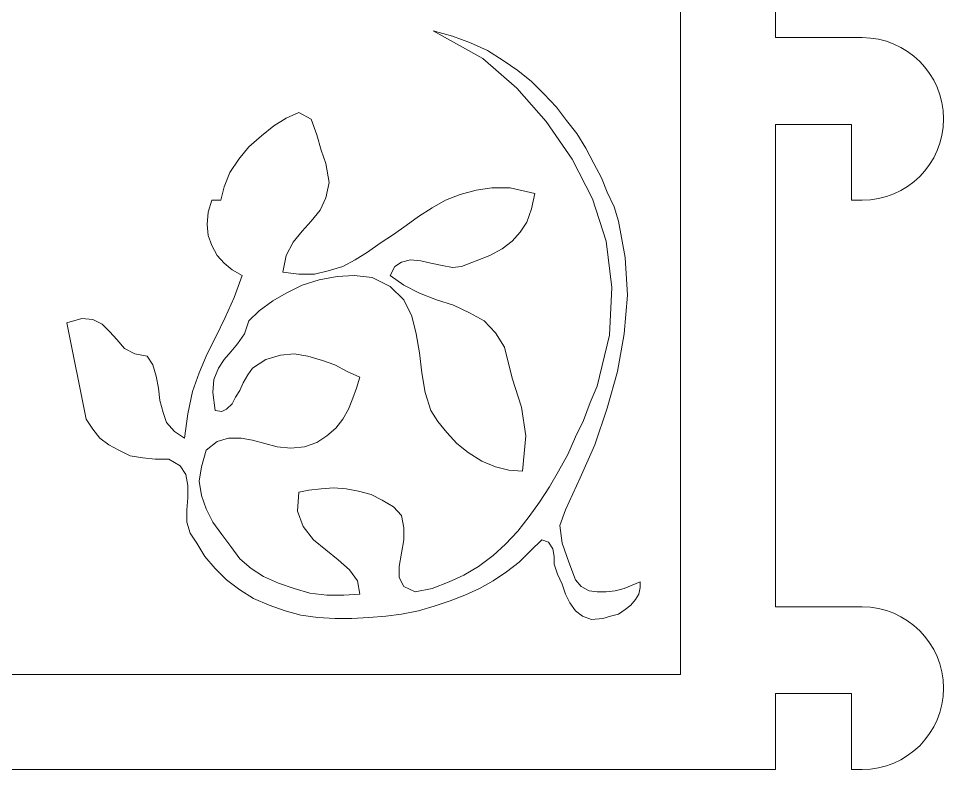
# Model space of a CAD drawing. Header units: millimetres. Extents: x -150 to 150, y -189 to 189.
# Drawn here: x 115.79 to 149.93, y -89.75 to -62.04 of the extents above; entities that cross this region are included whole.
import ezdxf

# ---------------------------------------------------------------- set-up
doc = ezdxf.new("R2010")
doc.units = ezdxf.units.MM
doc.header["$MEASUREMENT"] = 0
doc.layers.add('Camada 1', color=7, linetype='Continuous')

msp = doc.modelspace()

# ---------------------------------------------------------------- linework, layer by layer
at = {"layer": 'Camada 1', "color": 250, "lineweight": 9}
msp.add_lwpolyline([(57.2334, -86.2401), (140.2188, -86.2401), (140.2188, -3.2547), (57.2334, -3.2547), (57.2334, -86.2401)], close=True, dxfattribs=at)
for points, knots in [([(53.7261, 0.2526), (53.7261, 0.2526), (56.5261, 0.2526), (56.5261, 0.2526), (56.5261, 0.2526), (56.5261, 0.2526), (140.9261, 0.2526), (140.9261, 0.2526), (140.9261, 0.2526), (140.9261, 0.2526), (143.7261, 0.2526), (143.7261, 0.2526), (143.7261, 0.2526), (143.7261, 0.2526), (146.9261, 0.2526), (146.9261, 0.2526), (146.9261, 0.2526), (148.5829, 0.2526), (149.9261, -1.0906), (149.9261, -2.7474), (149.9261, -2.7474), (149.9261, -4.4042), (148.5829, -5.7474), (146.9261, -5.7474), (146.9261, -5.7474), (146.9261, -5.7474), (146.5261, -5.7474), (146.5261, -5.7474), (146.5261, -5.7474), (146.5261, -5.7474), (146.5261, -2.9474), (146.5261, -2.9474), (146.5261, -2.9474), (146.5261, -2.9474), (143.7261, -2.9474), (143.7261, -2.9474), (143.7261, -2.9474), (143.7261, -2.9474), (143.7261, -5.7474), (143.7261, -5.7474), (143.7261, -5.7474), (143.7261, -5.7474), (143.7261, -20.7474), (143.7261, -20.7474), (143.7261, -20.7474), (143.7261, -20.7474), (146.9261, -20.7474), (146.9261, -20.7474), (146.9261, -20.7474), (148.5829, -20.7474), (149.9261, -22.0906), (149.9261, -23.7474), (149.9261, -23.7474), (149.9261, -25.4042), (148.5829, -26.7474), (146.9261, -26.7474), (146.9261, -26.7474), (146.9261, -26.7474), (146.5261, -26.7474), (146.5261, -26.7474), (146.5261, -26.7474), (146.5261, -26.7474), (146.5261, -23.9474), (146.5261, -23.9474), (146.5261, -23.9474), (146.5261, -23.9474), (143.7261, -23.9474), (143.7261, -23.9474), (143.7261, -23.9474), (143.7261, -23.9474), (143.7261, -26.7474), (143.7261, -26.7474), (143.7261, -26.7474), (143.7261, -26.7474), (143.7261, -41.7474), (143.7261, -41.7474), (143.7261, -41.7474), (143.7261, -41.7474), (146.9261, -41.7474), (146.9261, -41.7474), (146.9261, -41.7474), (148.5829, -41.7474), (149.9261, -43.0906), (149.9261, -44.7474), (149.9261, -44.7474), (149.9261, -46.4042), (148.5829, -47.7474), (146.9261, -47.7474), (146.9261, -47.7474), (146.9261, -47.7474), (146.5261, -47.7474), (146.5261, -47.7474), (146.5261, -47.7474), (146.5261, -47.7474), (146.5261, -44.9474), (146.5261, -44.9474), (146.5261, -44.9474), (146.5261, -44.9474), (143.7261, -44.9474), (143.7261, -44.9474), (143.7261, -44.9474), (143.7261, -44.9474), (143.7261, -47.7474), (143.7261, -47.7474), (143.7261, -47.7474), (143.7261, -47.7474), (143.7261, -62.7474), (143.7261, -62.7474), (143.7261, -62.7474), (143.7261, -62.7474), (146.9261, -62.7474), (146.9261, -62.7474), (146.9261, -62.7474), (148.5829, -62.7474), (149.9261, -64.0906), (149.9261, -65.7474), (149.9261, -65.7474), (149.9261, -67.4042), (148.5829, -68.7474), (146.9261, -68.7474), (146.9261, -68.7474), (146.9261, -68.7474), (146.5261, -68.7474), (146.5261, -68.7474), (146.5261, -68.7474), (146.5261, -68.7474), (146.5261, -65.9474), (146.5261, -65.9474), (146.5261, -65.9474), (146.5261, -65.9474), (143.7261, -65.9474), (143.7261, -65.9474), (143.7261, -65.9474), (143.7261, -65.9474), (143.7261, -68.7474), (143.7261, -68.7474), (143.7261, -68.7474), (143.7261, -68.7474), (143.7261, -83.7474), (143.7261, -83.7474), (143.7261, -83.7474), (143.7261, -83.7474), (146.9261, -83.7474), (146.9261, -83.7474), (146.9261, -83.7474), (148.5829, -83.7474), (149.9261, -85.0906), (149.9261, -86.7474), (149.9261, -86.7474), (149.9261, -88.4042), (148.5829, -89.7474), (146.9261, -89.7474), (146.9261, -89.7474), (146.9261, -89.7474), (146.5261, -89.7474), (146.5261, -89.7474), (146.5261, -89.7474), (146.5261, -89.7474), (146.5261, -86.9474), (146.5261, -86.9474), (146.5261, -86.9474), (146.5261, -86.9474), (143.7261, -86.9474), (143.7261, -86.9474), (143.7261, -86.9474), (143.7261, -86.9474), (143.7261, -89.7474), (143.7261, -89.7474), (143.7261, -89.7474), (143.7261, -89.7474), (140.9261, -89.7474), (140.9261, -89.7474), (140.9261, -89.7474), (140.9261, -89.7474), (56.5261, -89.7474), (56.5261, -89.7474), (56.5261, -89.7474), (56.5261, -89.7474), (53.7261, -89.7474), (53.7261, -89.7474), (53.7261, -89.7474), (53.7261, -89.7474), (53.7261, -86.9474), (53.7261, -86.9474), (53.7261, -86.9474), (53.7261, -86.9474), (50.9261, -86.9474), (50.9261, -86.9474), (50.9261, -86.9474), (50.9261, -86.9474), (50.9261, -89.7474), (50.9261, -89.7474), (50.9261, -89.7474), (50.9261, -89.7474), (50.5261, -89.7474), (50.5261, -89.7474), (50.5261, -89.7474), (48.8693, -89.7474), (47.5261, -88.4042), (47.5261, -86.7474), (47.5261, -86.7474), (47.5261, -85.0906), (48.8693, -83.7474), (50.5261, -83.7474), (50.5261, -83.7474), (50.5261, -83.7474), (53.7261, -83.7474), (53.7261, -83.7474), (53.7261, -83.7474), (53.7261, -83.7474), (53.7261, -68.7474), (53.7261, -68.7474), (53.7261, -68.7474), (53.7261, -68.7474), (53.7261, -65.9474), (53.7261, -65.9474), (53.7261, -65.9474), (53.7261, -65.9474), (50.9261, -65.9474), (50.9261, -65.9474), (50.9261, -65.9474), (50.9261, -65.9474), (50.9261, -68.7474), (50.9261, -68.7474), (50.9261, -68.7474), (50.9261, -68.7474), (50.5261, -68.7474), (50.5261, -68.7474), (50.5261, -68.7474), (48.8693, -68.7474), (47.5261, -67.4042), (47.5261, -65.7474), (47.5261, -65.7474), (47.5261, -64.0906), (48.8693, -62.7474), (50.5261, -62.7474), (50.5261, -62.7474), (50.5261, -62.7474), (53.7261, -62.7474), (53.7261, -62.7474), (53.7261, -62.7474), (53.7261, -62.7474), (53.7261, -47.7474), (53.7261, -47.7474), (53.7261, -47.7474), (53.7261, -47.7474), (53.7261, -44.9474), (53.7261, -44.9474), (53.7261, -44.9474), (53.7261, -44.9474), (50.9261, -44.9474), (50.9261, -44.9474), (50.9261, -44.9474), (50.9261, -44.9474), (50.9261, -47.7474), (50.9261, -47.7474), (50.9261, -47.7474), (50.9261, -47.7474), (50.5261, -47.7474), (50.5261, -47.7474), (50.5261, -47.7474), (48.8693, -47.7474), (47.5261, -46.4042), (47.5261, -44.7474), (47.5261, -44.7474), (47.5261, -43.0906), (48.8693, -41.7474), (50.5261, -41.7474), (50.5261, -41.7474), (50.5261, -41.7474), (53.7261, -41.7474), (53.7261, -41.7474), (53.7261, -41.7474), (53.7261, -41.7474), (53.7261, -26.7474), (53.7261, -26.7474), (53.7261, -26.7474), (53.7261, -26.7474), (53.7261, -23.9474), (53.7261, -23.9474), (53.7261, -23.9474), (53.7261, -23.9474), (50.9261, -23.9474), (50.9261, -23.9474), (50.9261, -23.9474), (50.9261, -23.9474), (50.9261, -26.7474), (50.9261, -26.7474), (50.9261, -26.7474), (50.9261, -26.7474), (50.5261, -26.7474), (50.5261, -26.7474), (50.5261, -26.7474), (48.8693, -26.7474), (47.5261, -25.4042), (47.5261, -23.7474), (47.5261, -23.7474), (47.5261, -22.0906), (48.8693, -20.7474), (50.5261, -20.7474), (50.5261, -20.7474), (50.5261, -20.7474), (53.7261, -20.7474), (53.7261, -20.7474), (53.7261, -20.7474), (53.7261, -20.7474), (53.7261, -5.7474), (53.7261, -5.7474), (53.7261, -5.7474), (53.7261, -5.7474), (53.7261, -2.9474), (53.7261, -2.9474), (53.7261, -2.9474), (53.7261, -2.9474), (50.9261, -2.9474), (50.9261, -2.9474), (50.9261, -2.9474), (50.9261, -2.9474), (50.9261, -5.7474), (50.9261, -5.7474), (50.9261, -5.7474), (50.9261, -5.7474), (50.5261, -5.7474), (50.5261, -5.7474), (50.5261, -5.7474), (48.8693, -5.7474), (47.5261, -4.4042), (47.5261, -2.7474), (47.5261, -2.7474), (47.5261, -1.0906), (48.8693, 0.2526), (50.5261, 0.2526), (50.5261, 0.2526), (50.5261, 0.2526), (53.7261, 0.2526), (53.7261, 0.2526)], [0, 0, 0, 0, 0.0117647, 0.0117647, 0.0117647, 0.0117647, 0.0235294, 0.0235294, 0.0235294, 0.0235294, 0.0352941, 0.0352941, 0.0352941, 0.0352941, 0.0470588, 0.0470588, 0.0470588, 0.0470588, 0.0588235, 0.0588235, 0.0588235, 0.0588235, 0.0705882, 0.0705882, 0.0705882, 0.0705882, 0.0823529, 0.0823529, 0.0823529, 0.0823529, 0.0941176, 0.0941176, 0.0941176, 0.0941176, 0.1058824, 0.1058824, 0.1058824, 0.1058824, 0.1176471, 0.1176471, 0.1176471, 0.1176471, 0.1294118, 0.1294118, 0.1294118, 0.1294118, 0.1411765, 0.1411765, 0.1411765, 0.1411765, 0.1529412, 0.1529412, 0.1529412, 0.1529412, 0.1647059, 0.1647059, 0.1647059, 0.1647059, 0.1764706, 0.1764706, 0.1764706, 0.1764706, 0.1882353, 0.1882353, 0.1882353, 0.1882353, 0.2, 0.2, 0.2, 0.2, 0.2117647, 0.2117647, 0.2117647, 0.2117647, 0.2235294, 0.2235294, 0.2235294, 0.2235294, 0.2352941, 0.2352941, 0.2352941, 0.2352941, 0.2470588, 0.2470588, 0.2470588, 0.2470588, 0.2588235, 0.2588235, 0.2588235, 0.2588235, 0.2705882, 0.2705882, 0.2705882, 0.2705882, 0.2823529, 0.2823529, 0.2823529, 0.2823529, 0.2941176, 0.2941176, 0.2941176, 0.2941176, 0.3058824, 0.3058824, 0.3058824, 0.3058824, 0.3176471, 0.3176471, 0.3176471, 0.3176471, 0.3294118, 0.3294118, 0.3294118, 0.3294118, 0.3411765, 0.3411765, 0.3411765, 0.3411765, 0.3529412, 0.3529412, 0.3529412, 0.3529412, 0.3647059, 0.3647059, 0.3647059, 0.3647059, 0.3764706, 0.3764706, 0.3764706, 0.3764706, 0.3882353, 0.3882353, 0.3882353, 0.3882353, 0.4, 0.4, 0.4, 0.4, 0.4117647, 0.4117647, 0.4117647, 0.4117647, 0.4235294, 0.4235294, 0.4235294, 0.4235294, 0.4352941, 0.4352941, 0.4352941, 0.4352941, 0.4470588, 0.4470588, 0.4470588, 0.4470588, 0.4588235, 0.4588235, 0.4588235, 0.4588235, 0.4705882, 0.4705882, 0.4705882, 0.4705882, 0.4823529, 0.4823529, 0.4823529, 0.4823529, 0.4941176, 0.4941176, 0.4941176, 0.4941176, 0.5058824, 0.5058824, 0.5058824, 0.5058824, 0.5176471, 0.5176471, 0.5176471, 0.5176471, 0.5294118, 0.5294118, 0.5294118, 0.5294118, 0.5411765, 0.5411765, 0.5411765, 0.5411765, 0.5529412, 0.5529412, 0.5529412, 0.5529412, 0.5647059, 0.5647059, 0.5647059, 0.5647059, 0.5764706, 0.5764706, 0.5764706, 0.5764706, 0.5882353, 0.5882353, 0.5882353, 0.5882353, 0.6, 0.6, 0.6, 0.6, 0.6117647, 0.6117647, 0.6117647, 0.6117647, 0.6235294, 0.6235294, 0.6235294, 0.6235294, 0.6352941, 0.6352941, 0.6352941, 0.6352941, 0.6470588, 0.6470588, 0.6470588, 0.6470588, 0.6588235, 0.6588235, 0.6588235, 0.6588235, 0.6705882, 0.6705882, 0.6705882, 0.6705882, 0.6823529, 0.6823529, 0.6823529, 0.6823529, 0.6941176, 0.6941176, 0.6941176, 0.6941176, 0.7058824, 0.7058824, 0.7058824, 0.7058824, 0.7176471, 0.7176471, 0.7176471, 0.7176471, 0.7294118, 0.7294118, 0.7294118, 0.7294118, 0.7411765, 0.7411765, 0.7411765, 0.7411765, 0.7529412, 0.7529412, 0.7529412, 0.7529412, 0.7647059, 0.7647059, 0.7647059, 0.7647059, 0.7764706, 0.7764706, 0.7764706, 0.7764706, 0.7882353, 0.7882353, 0.7882353, 0.7882353, 0.8, 0.8, 0.8, 0.8, 0.8117647, 0.8117647, 0.8117647, 0.8117647, 0.8235294, 0.8235294, 0.8235294, 0.8235294, 0.8352941, 0.8352941, 0.8352941, 0.8352941, 0.8470588, 0.8470588, 0.8470588, 0.8470588, 0.8588235, 0.8588235, 0.8588235, 0.8588235, 0.8705882, 0.8705882, 0.8705882, 0.8705882, 0.8823529, 0.8823529, 0.8823529, 0.8823529, 0.8941176, 0.8941176, 0.8941176, 0.8941176, 0.9058824, 0.9058824, 0.9058824, 0.9058824, 0.9176471, 0.9176471, 0.9176471, 0.9176471, 0.9294118, 0.9294118, 0.9294118, 0.9294118, 0.9411765, 0.9411765, 0.9411765, 0.9411765, 0.9529412, 0.9529412, 0.9529412, 0.9529412, 0.9647059, 0.9647059, 0.9647059, 0.9647059, 0.9764706, 0.9764706, 0.9764706, 0.9764706, 1, 1, 1, 1]), ([(137.9337, -69.5152), (137.9337, -69.5152), (138.1839, -70.8628), (138.1839, -70.8628), (138.1839, -70.8628), (138.1839, -70.8628), (138.2673, -72.2511), (138.2673, -72.2511), (138.2673, -72.2511), (138.2673, -72.2511), (138.1422, -73.6805), (138.1422, -73.6805), (138.1422, -73.6805), (138.1422, -73.6805), (137.8919, -75.069), (137.8919, -75.069), (137.8919, -75.069), (137.8919, -75.069), (137.5165, -76.4167), (137.5165, -76.4167), (137.5165, -76.4167), (137.5165, -76.4167), (137.0576, -77.7641), (137.0576, -77.7641), (137.0576, -77.7641), (137.0576, -77.7641), (136.5155, -78.9893), (136.5155, -78.9893), (136.5155, -78.9893), (136.5155, -78.9893), (135.9733, -80.1736), (135.9733, -80.1736), (135.9733, -80.1736), (135.9733, -80.1736), (135.7647, -80.7452), (135.7647, -80.7452), (135.7647, -80.7452), (135.7647, -80.7452), (135.8481, -81.3986), (135.8481, -81.3986), (135.8481, -81.3986), (135.8481, -81.3986), (136.0984, -82.093), (136.0984, -82.093), (136.0984, -82.093), (136.0984, -82.093), (136.3485, -82.7463), (136.3485, -82.7463), (136.3485, -82.7463), (136.3485, -82.7463), (136.5572, -82.9913), (136.5572, -82.9913), (136.5572, -82.9913), (136.5572, -82.9913), (136.8492, -83.1547), (136.8492, -83.1547), (136.8492, -83.1547), (136.8492, -83.1547), (137.1411, -83.1956), (137.1411, -83.1956), (137.1411, -83.1956), (137.1411, -83.1956), (137.4748, -83.1956), (137.4748, -83.1956), (137.4748, -83.1956), (137.4748, -83.1956), (137.8085, -83.1547), (137.8085, -83.1547), (137.8085, -83.1547), (137.8085, -83.1547), (138.1422, -83.073), (138.1422, -83.073), (138.1422, -83.073), (138.1422, -83.073), (138.4341, -82.9506), (138.4341, -82.9506), (138.4341, -82.9506), (138.4341, -82.9506), (138.7261, -82.828), (138.7261, -82.828), (138.7261, -82.828), (138.7261, -82.828), (138.7261, -83.0323), (138.7261, -83.0323), (138.7261, -83.0323), (138.7261, -83.0323), (138.6843, -83.2773), (138.6843, -83.2773), (138.6843, -83.2773), (138.6843, -83.2773), (138.5592, -83.4815), (138.5592, -83.4815), (138.5592, -83.4815), (138.5592, -83.4815), (138.3924, -83.6856), (138.3924, -83.6856), (138.3924, -83.6856), (138.3924, -83.6856), (138.1839, -83.8491), (138.1839, -83.8491), (138.1839, -83.8491), (138.1839, -83.8491), (137.9337, -84.0122), (137.9337, -84.0122), (137.9337, -84.0122), (137.9337, -84.0122), (137.6417, -84.094), (137.6417, -84.094), (137.6417, -84.094), (137.6417, -84.094), (137.3496, -84.1757), (137.3496, -84.1757), (137.3496, -84.1757), (137.3496, -84.1757), (136.9326, -84.2165), (136.9326, -84.2165), (136.9326, -84.2165), (136.9326, -84.2165), (136.5989, -84.094), (136.5989, -84.094), (136.5989, -84.094), (136.5989, -84.094), (136.3485, -83.8899), (136.3485, -83.8899), (136.3485, -83.8899), (136.3485, -83.8899), (136.1401, -83.6039), (136.1401, -83.6039), (136.1401, -83.6039), (136.1401, -83.6039), (135.9733, -83.2773), (135.9733, -83.2773), (135.9733, -83.2773), (135.9733, -83.2773), (135.8481, -82.9098), (135.8481, -82.9098), (135.8481, -82.9098), (135.8481, -82.9098), (135.6812, -82.5422), (135.6812, -82.5422), (135.6812, -82.5422), (135.6812, -82.5422), (135.5562, -82.1746), (135.5562, -82.1746), (135.5562, -82.1746), (135.5562, -82.1746), (135.5562, -81.8888), (135.5562, -81.8888), (135.5562, -81.8888), (135.5562, -81.8888), (135.5144, -81.6031), (135.5144, -81.6031), (135.5144, -81.6031), (135.5144, -81.6031), (135.3476, -81.3578), (135.3476, -81.3578), (135.3476, -81.3578), (135.3476, -81.3578), (135.0972, -81.2764), (135.0972, -81.2764), (135.0972, -81.2764), (135.0972, -81.2764), (134.6803, -81.6845), (134.6803, -81.6845), (134.6803, -81.6845), (134.6803, -81.6845), (134.2632, -82.093), (134.2632, -82.093), (134.2632, -82.093), (134.2632, -82.093), (133.8044, -82.4606), (133.8044, -82.4606), (133.8044, -82.4606), (133.8044, -82.4606), (133.3038, -82.7872), (133.3038, -82.7872), (133.3038, -82.7872), (133.3038, -82.7872), (132.8032, -83.073), (132.8032, -83.073), (132.8032, -83.073), (132.8032, -83.073), (132.2611, -83.318), (132.2611, -83.318), (132.2611, -83.318), (132.2611, -83.318), (131.7187, -83.5224), (131.7187, -83.5224), (131.7187, -83.5224), (131.7187, -83.5224), (131.1349, -83.7264), (131.1349, -83.7264), (131.1349, -83.7264), (131.1349, -83.7264), (130.551, -83.8899), (130.551, -83.8899), (130.551, -83.8899), (130.551, -83.8899), (129.9253, -84.0122), (129.9253, -84.0122), (129.9253, -84.0122), (129.9253, -84.0122), (129.3414, -84.094), (129.3414, -84.094), (129.3414, -84.094), (129.3414, -84.094), (128.7157, -84.1348), (128.7157, -84.1348), (128.7157, -84.1348), (128.7157, -84.1348), (128.09, -84.1757), (128.09, -84.1757), (128.09, -84.1757), (128.09, -84.1757), (127.4643, -84.1757), (127.4643, -84.1757), (127.4643, -84.1757), (127.4643, -84.1757), (126.8386, -84.1348), (126.8386, -84.1348), (126.8386, -84.1348), (126.8386, -84.1348), (126.213, -84.053), (126.213, -84.053), (126.213, -84.053), (126.213, -84.053), (125.6291, -83.8899), (125.6291, -83.8899), (125.6291, -83.8899), (125.6291, -83.8899), (125.0451, -83.6856), (125.0451, -83.6856), (125.0451, -83.6856), (125.0451, -83.6856), (124.4613, -83.4407), (124.4613, -83.4407), (124.4613, -83.4407), (124.4613, -83.4407), (123.9607, -83.1139), (123.9607, -83.1139), (123.9607, -83.1139), (123.9607, -83.1139), (123.4601, -82.7463), (123.4601, -82.7463), (123.4601, -82.7463), (123.4601, -82.7463), (123.0429, -82.3379), (123.0429, -82.3379), (123.0429, -82.3379), (123.0429, -82.3379), (122.6677, -81.8888), (122.6677, -81.8888), (122.6677, -81.8888), (122.6677, -81.8888), (122.3758, -81.3986), (122.3758, -81.3986), (122.3758, -81.3986), (122.3758, -81.3986), (122.1254, -81.0312), (122.1254, -81.0312), (122.1254, -81.0312), (122.1254, -81.0312), (122.0004, -80.6229), (122.0004, -80.6229), (122.0004, -80.6229), (122.0004, -80.6229), (122.0004, -80.1736), (122.0004, -80.1736), (122.0004, -80.1736), (122.0004, -80.1736), (122.0421, -79.7244), (122.0421, -79.7244), (122.0421, -79.7244), (122.0421, -79.7244), (122.0421, -79.2753), (122.0421, -79.2753), (122.0421, -79.2753), (122.0421, -79.2753), (121.9587, -78.8669), (121.9587, -78.8669), (121.9587, -78.8669), (121.9587, -78.8669), (121.7501, -78.5401), (121.7501, -78.5401), (121.7501, -78.5401), (121.7501, -78.5401), (121.333, -78.2951), (121.333, -78.2951), (121.333, -78.2951), (121.333, -78.2951), (120.8324, -78.2951), (120.8324, -78.2951), (120.8324, -78.2951), (120.8324, -78.2951), (120.3737, -78.2543), (120.3737, -78.2543), (120.3737, -78.2543), (120.3737, -78.2543), (119.9149, -78.1725), (119.9149, -78.1725), (119.9149, -78.1725), (119.9149, -78.1725), (119.4977, -77.9684), (119.4977, -77.9684), (119.4977, -77.9684), (119.4977, -77.9684), (119.1222, -77.7641), (119.1222, -77.7641), (119.1222, -77.7641), (119.1222, -77.7641), (118.7885, -77.5191), (118.7885, -77.5191), (118.7885, -77.5191), (118.7885, -77.5191), (118.5384, -77.1925), (118.5384, -77.1925), (118.5384, -77.1925), (118.5384, -77.1925), (118.2881, -76.8249), (118.2881, -76.8249), (118.2881, -76.8249), (118.2881, -76.8249), (117.5789, -73.2721), (117.5789, -73.2721), (117.5789, -73.2721), (117.5789, -73.2721), (118.1212, -73.1088), (118.1212, -73.1088), (118.1212, -73.1088), (118.1212, -73.1088), (118.5384, -73.1497), (118.5384, -73.1497), (118.5384, -73.1497), (118.5384, -73.1497), (118.872, -73.3129), (118.872, -73.3129), (118.872, -73.3129), (118.872, -73.3129), (119.164, -73.5988), (119.164, -73.5988), (119.164, -73.5988), (119.164, -73.5988), (119.4141, -73.8846), (119.4141, -73.8846), (119.4141, -73.8846), (119.4141, -73.8846), (119.7063, -74.2114), (119.7063, -74.2114), (119.7063, -74.2114), (119.7063, -74.2114), (120.0815, -74.4156), (120.0815, -74.4156), (120.0815, -74.4156), (120.0815, -74.4156), (120.5405, -74.4973), (120.5405, -74.4973), (120.5405, -74.4973), (120.5405, -74.4973), (120.7489, -74.824), (120.7489, -74.824), (120.7489, -74.824), (120.7489, -74.824), (120.8742, -75.2322), (120.8742, -75.2322), (120.8742, -75.2322), (120.8742, -75.2322), (120.9575, -75.6816), (120.9575, -75.6816), (120.9575, -75.6816), (120.9575, -75.6816), (120.9994, -76.1306), (120.9994, -76.1306), (120.9994, -76.1306), (120.9994, -76.1306), (121.1244, -76.5798), (121.1244, -76.5798), (121.1244, -76.5798), (121.1244, -76.5798), (121.2495, -76.9475), (121.2495, -76.9475), (121.2495, -76.9475), (121.2495, -76.9475), (121.5415, -77.2742), (121.5415, -77.2742), (121.5415, -77.2742), (121.5415, -77.2742), (121.9168, -77.5191), (121.9168, -77.5191), (121.9168, -77.5191), (121.9168, -77.5191), (122.0421, -76.6208), (122.0421, -76.6208), (122.0421, -76.6208), (122.0421, -76.6208), (122.2089, -75.8041), (122.2089, -75.8041), (122.2089, -75.8041), (122.2089, -75.8041), (122.459, -75.1099), (122.459, -75.1099), (122.459, -75.1099), (122.459, -75.1099), (122.751, -74.4156), (122.751, -74.4156), (122.751, -74.4156), (122.751, -74.4156), (123.0847, -73.7623), (123.0847, -73.7623), (123.0847, -73.7623), (123.0847, -73.7623), (123.4184, -73.0679), (123.4184, -73.0679), (123.4184, -73.0679), (123.4184, -73.0679), (123.7521, -72.3328), (123.7521, -72.3328), (123.7521, -72.3328), (123.7521, -72.3328), (124.0441, -71.5163), (124.0441, -71.5163), (124.0441, -71.5163), (124.0441, -71.5163), (123.6687, -71.3119), (123.6687, -71.3119), (123.6687, -71.3119), (123.6687, -71.3119), (123.3766, -71.0668), (123.3766, -71.0668), (123.3766, -71.0668), (123.3766, -71.0668), (123.1264, -70.7811), (123.1264, -70.7811), (123.1264, -70.7811), (123.1264, -70.7811), (122.9179, -70.4135), (122.9179, -70.4135), (122.9179, -70.4135), (122.9179, -70.4135), (122.7927, -70.046), (122.7927, -70.046), (122.7927, -70.046), (122.7927, -70.046), (122.751, -69.6375), (122.751, -69.6375), (122.751, -69.6375), (122.751, -69.6375), (122.7927, -69.1885), (122.7927, -69.1885), (122.7927, -69.1885), (122.7927, -69.1885), (122.9179, -68.7391), (122.9179, -68.7391), (122.9179, -68.7391), (122.9179, -68.7391), (123.2517, -68.7391), (123.2517, -68.7391), (123.2517, -68.7391), (123.2517, -68.7391), (123.3766, -68.2492), (123.3766, -68.2492), (123.3766, -68.2492), (123.3766, -68.2492), (123.5854, -67.7183), (123.5854, -67.7183), (123.5854, -67.7183), (123.5854, -67.7183), (123.919, -67.2282), (123.919, -67.2282), (123.919, -67.2282), (123.919, -67.2282), (124.2944, -66.779), (124.2944, -66.779), (124.2944, -66.779), (124.2944, -66.779), (124.7531, -66.3707), (124.7531, -66.3707), (124.7531, -66.3707), (124.7531, -66.3707), (125.2121, -66.0031), (125.2121, -66.0031), (125.2121, -66.0031), (125.2121, -66.0031), (125.6709, -65.7173), (125.6709, -65.7173), (125.6709, -65.7173), (125.6709, -65.7173), (126.1296, -65.513), (126.1296, -65.513), (126.1296, -65.513), (126.1296, -65.513), (126.5884, -65.758), (126.5884, -65.758), (126.5884, -65.758), (126.5884, -65.758), (126.797, -66.3299), (126.797, -66.3299), (126.797, -66.3299), (126.797, -66.3299), (126.9639, -66.9015), (126.9639, -66.9015), (126.9639, -66.9015), (126.9639, -66.9015), (127.1306, -67.3915), (127.1306, -67.3915), (127.1306, -67.3915), (127.1306, -67.3915), (127.2557, -68.0857), (127.2557, -68.0857), (127.2557, -68.0857), (127.2557, -68.0857), (127.1306, -68.6575), (127.1306, -68.6575), (127.1306, -68.6575), (127.1306, -68.6575), (126.9221, -69.1068), (126.9221, -69.1068), (126.9221, -69.1068), (126.9221, -69.1068), (126.5884, -69.5152), (126.5884, -69.5152), (126.5884, -69.5152), (126.5884, -69.5152), (126.2548, -69.8826), (126.2548, -69.8826), (126.2548, -69.8826), (126.2548, -69.8826), (125.9211, -70.2909), (125.9211, -70.2909), (125.9211, -70.2909), (125.9211, -70.2909), (125.6709, -70.7811), (125.6709, -70.7811), (125.6709, -70.7811), (125.6709, -70.7811), (125.5457, -71.3936), (125.5457, -71.3936), (125.5457, -71.3936), (125.5457, -71.3936), (126.1296, -71.4753), (126.1296, -71.4753), (126.1296, -71.4753), (126.1296, -71.4753), (126.7134, -71.4753), (126.7134, -71.4753), (126.7134, -71.4753), (126.7134, -71.4753), (127.2141, -71.3528), (127.2141, -71.3528), (127.2141, -71.3528), (127.2141, -71.3528), (127.7563, -71.1895), (127.7563, -71.1895), (127.7563, -71.1895), (127.7563, -71.1895), (128.2151, -70.9444), (128.2151, -70.9444), (128.2151, -70.9444), (128.2151, -70.9444), (128.6741, -70.6584), (128.6741, -70.6584), (128.6741, -70.6584), (128.6741, -70.6584), (129.1328, -70.3318), (129.1328, -70.3318), (129.1328, -70.3318), (129.1328, -70.3318), (129.6333, -70.0051), (129.6333, -70.0051), (129.6333, -70.0051), (129.6333, -70.0051), (130.092, -69.6783), (130.092, -69.6783), (130.092, -69.6783), (130.092, -69.6783), (130.551, -69.3517), (130.551, -69.3517), (130.551, -69.3517), (130.551, -69.3517), (131.0514, -69.025), (131.0514, -69.025), (131.0514, -69.025), (131.0514, -69.025), (131.552, -68.7391), (131.552, -68.7391), (131.552, -68.7391), (131.552, -68.7391), (132.0942, -68.5351), (132.0942, -68.5351), (132.0942, -68.5351), (132.0942, -68.5351), (132.6781, -68.3716), (132.6781, -68.3716), (132.6781, -68.3716), (132.6781, -68.3716), (133.2621, -68.2899), (133.2621, -68.2899), (133.2621, -68.2899), (133.2621, -68.2899), (133.9295, -68.2899), (133.9295, -68.2899), (133.9295, -68.2899), (133.9295, -68.2899), (134.847, -68.4941), (134.847, -68.4941), (134.847, -68.4941), (134.847, -68.4941), (134.7219, -69.0659), (134.7219, -69.0659), (134.7219, -69.0659), (134.7219, -69.0659), (134.5552, -69.556), (134.5552, -69.556), (134.5552, -69.556), (134.5552, -69.556), (134.3049, -69.9236), (134.3049, -69.9236), (134.3049, -69.9236), (134.3049, -69.9236), (134.0128, -70.2502), (134.0128, -70.2502), (134.0128, -70.2502), (134.0128, -70.2502), (133.6375, -70.5362), (133.6375, -70.5362), (133.6375, -70.5362), (133.6375, -70.5362), (133.1787, -70.7811), (133.1787, -70.7811), (133.1787, -70.7811), (133.1787, -70.7811), (132.6781, -70.9853), (132.6781, -70.9853), (132.6781, -70.9853), (132.6781, -70.9853), (132.1358, -71.1895), (132.1358, -71.1895), (132.1358, -71.1895), (132.1358, -71.1895), (131.8022, -71.2303), (131.8022, -71.2303), (131.8022, -71.2303), (131.8022, -71.2303), (131.4268, -71.1486), (131.4268, -71.1486), (131.4268, -71.1486), (131.4268, -71.1486), (131.0098, -71.0668), (131.0098, -71.0668), (131.0098, -71.0668), (131.0098, -71.0668), (130.6345, -70.9853), (130.6345, -70.9853), (130.6345, -70.9853), (130.6345, -70.9853), (130.259, -70.9444), (130.259, -70.9444), (130.259, -70.9444), (130.259, -70.9444), (129.9253, -71.0261), (129.9253, -71.0261), (129.9253, -71.0261), (129.9253, -71.0261), (129.6751, -71.1895), (129.6751, -71.1895), (129.6751, -71.1895), (129.6751, -71.1895), (129.5082, -71.5163), (129.5082, -71.5163), (129.5082, -71.5163), (129.5082, -71.5163), (130.0088, -71.8837), (130.0088, -71.8837), (130.0088, -71.8837), (130.0088, -71.8837), (130.5927, -72.1696), (130.5927, -72.1696), (130.5927, -72.1696), (130.5927, -72.1696), (131.2183, -72.4146), (131.2183, -72.4146), (131.2183, -72.4146), (131.2183, -72.4146), (131.844, -72.6187), (131.844, -72.6187), (131.844, -72.6187), (131.844, -72.6187), (132.4278, -72.9045), (132.4278, -72.9045), (132.4278, -72.9045), (132.4278, -72.9045), (132.9702, -73.1906), (132.9702, -73.1906), (132.9702, -73.1906), (132.9702, -73.1906), (133.3872, -73.6397), (133.3872, -73.6397), (133.3872, -73.6397), (133.3872, -73.6397), (133.7208, -74.1707), (133.7208, -74.1707), (133.7208, -74.1707), (133.7208, -74.1707), (134.0128, -75.3139), (134.0128, -75.3139), (134.0128, -75.3139), (134.0128, -75.3139), (134.3464, -76.3758), (134.3464, -76.3758), (134.3464, -76.3758), (134.3464, -76.3758), (134.5133, -77.4375), (134.5133, -77.4375), (134.5133, -77.4375), (134.5133, -77.4375), (134.3882, -78.7442), (134.3882, -78.7442), (134.3882, -78.7442), (134.3882, -78.7442), (133.8877, -78.7035), (133.8877, -78.7035), (133.8877, -78.7035), (133.8877, -78.7035), (133.3872, -78.5809), (133.3872, -78.5809), (133.3872, -78.5809), (133.3872, -78.5809), (132.8867, -78.3768), (132.8867, -78.3768), (132.8867, -78.3768), (132.8867, -78.3768), (132.3861, -78.0501), (132.3861, -78.0501), (132.3861, -78.0501), (132.3861, -78.0501), (131.9692, -77.7234), (131.9692, -77.7234), (131.9692, -77.7234), (131.9692, -77.7234), (131.5936, -77.315), (131.5936, -77.315), (131.5936, -77.315), (131.5936, -77.315), (131.26, -76.9066), (131.26, -76.9066), (131.26, -76.9066), (131.26, -76.9066), (131.0098, -76.4982), (131.0098, -76.4982), (131.0098, -76.4982), (131.0098, -76.4982), (130.8012, -75.8448), (130.8012, -75.8448), (130.8012, -75.8448), (130.8012, -75.8448), (130.6761, -75.1099), (130.6761, -75.1099), (130.6761, -75.1099), (130.6761, -75.1099), (130.5927, -74.3748), (130.5927, -74.3748), (130.5927, -74.3748), (130.5927, -74.3748), (130.4675, -73.6805), (130.4675, -73.6805), (130.4675, -73.6805), (130.4675, -73.6805), (130.3006, -73.0271), (130.3006, -73.0271), (130.3006, -73.0271), (130.3006, -73.0271), (130.0088, -72.4146), (130.0088, -72.4146), (130.0088, -72.4146), (130.0088, -72.4146), (129.5082, -71.9243), (129.5082, -71.9243), (129.5082, -71.9243), (129.5082, -71.9243), (128.8408, -71.5977), (128.8408, -71.5977), (128.8408, -71.5977), (128.8408, -71.5977), (128.1735, -71.5163), (128.1735, -71.5163), (128.1735, -71.5163), (128.1735, -71.5163), (127.5478, -71.557), (127.5478, -71.557), (127.5478, -71.557), (127.5478, -71.557), (126.8805, -71.6794), (126.8805, -71.6794), (126.8805, -71.6794), (126.8805, -71.6794), (126.2548, -71.8837), (126.2548, -71.8837), (126.2548, -71.8837), (126.2548, -71.8837), (125.6709, -72.1696), (125.6709, -72.1696), (125.6709, -72.1696), (125.6709, -72.1696), (125.1703, -72.4555), (125.1703, -72.4555), (125.1703, -72.4555), (125.1703, -72.4555), (124.6699, -72.823), (124.6699, -72.823), (124.6699, -72.823), (124.6699, -72.823), (124.2944, -73.1906), (124.2944, -73.1906), (124.2944, -73.1906), (124.2944, -73.1906), (124.1274, -73.6805), (124.1274, -73.6805), (124.1274, -73.6805), (124.1274, -73.6805), (123.8773, -74.048), (123.8773, -74.048), (123.8773, -74.048), (123.8773, -74.048), (123.627, -74.3338), (123.627, -74.3338), (123.627, -74.3338), (123.627, -74.3338), (123.3766, -74.6198), (123.3766, -74.6198), (123.3766, -74.6198), (123.3766, -74.6198), (123.1682, -74.9464), (123.1682, -74.9464), (123.1682, -74.9464), (123.1682, -74.9464), (123.0014, -75.3548), (123.0014, -75.3548), (123.0014, -75.3548), (123.0014, -75.3548), (122.9597, -75.8448), (122.9597, -75.8448), (122.9597, -75.8448), (122.9597, -75.8448), (123.0429, -76.4982), (123.0429, -76.4982), (123.0429, -76.4982), (123.0429, -76.4982), (123.2934, -76.5391), (123.2934, -76.5391), (123.2934, -76.5391), (123.2934, -76.5391), (123.4601, -76.4574), (123.4601, -76.4574), (123.4601, -76.4574), (123.4601, -76.4574), (123.6687, -76.2532), (123.6687, -76.2532), (123.6687, -76.2532), (123.6687, -76.2532), (123.7938, -76.0083), (123.7938, -76.0083), (123.7938, -76.0083), (123.7938, -76.0083), (123.9607, -75.7633), (123.9607, -75.7633), (123.9607, -75.7633), (123.9607, -75.7633), (124.0858, -75.4774), (124.0858, -75.4774), (124.0858, -75.4774), (124.0858, -75.4774), (124.2527, -75.1914), (124.2527, -75.1914), (124.2527, -75.1914), (124.2527, -75.1914), (124.4195, -74.9464), (124.4195, -74.9464), (124.4195, -74.9464), (124.4195, -74.9464), (124.92, -74.6198), (124.92, -74.6198), (124.92, -74.6198), (124.92, -74.6198), (125.4622, -74.4564), (125.4622, -74.4564), (125.4622, -74.4564), (125.4622, -74.4564), (125.9629, -74.4156), (125.9629, -74.4156), (125.9629, -74.4156), (125.9629, -74.4156), (126.4633, -74.4973), (126.4633, -74.4973), (126.4633, -74.4973), (126.4633, -74.4973), (127.0056, -74.6606), (127.0056, -74.6606), (127.0056, -74.6606), (127.0056, -74.6606), (127.4643, -74.824), (127.4643, -74.824), (127.4643, -74.824), (127.4643, -74.824), (127.9233, -75.069), (127.9233, -75.069), (127.9233, -75.069), (127.9233, -75.069), (128.382, -75.2731), (128.382, -75.2731), (128.382, -75.2731), (128.382, -75.2731), (128.2569, -75.6816), (128.2569, -75.6816), (128.2569, -75.6816), (128.2569, -75.6816), (128.1317, -76.0491), (128.1317, -76.0491), (128.1317, -76.0491), (128.1317, -76.0491), (127.9649, -76.4574), (127.9649, -76.4574), (127.9649, -76.4574), (127.9649, -76.4574), (127.7563, -76.8249), (127.7563, -76.8249), (127.7563, -76.8249), (127.7563, -76.8249), (127.5061, -77.1516), (127.5061, -77.1516), (127.5061, -77.1516), (127.5061, -77.1516), (127.1725, -77.4375), (127.1725, -77.4375), (127.1725, -77.4375), (127.1725, -77.4375), (126.797, -77.6826), (126.797, -77.6826), (126.797, -77.6826), (126.797, -77.6826), (126.3383, -77.8459), (126.3383, -77.8459), (126.3383, -77.8459), (126.3383, -77.8459), (125.8376, -77.8867), (125.8376, -77.8867), (125.8376, -77.8867), (125.8376, -77.8867), (125.3373, -77.8459), (125.3373, -77.8459), (125.3373, -77.8459), (125.3373, -77.8459), (124.8782, -77.7234), (124.8782, -77.7234), (124.8782, -77.7234), (124.8782, -77.7234), (124.4195, -77.6009), (124.4195, -77.6009), (124.4195, -77.6009), (124.4195, -77.6009), (124.0026, -77.5191), (124.0026, -77.5191), (124.0026, -77.5191), (124.0026, -77.5191), (123.5436, -77.5191), (123.5436, -77.5191), (123.5436, -77.5191), (123.5436, -77.5191), (123.1264, -77.6417), (123.1264, -77.6417), (123.1264, -77.6417), (123.1264, -77.6417), (122.7095, -77.9684), (122.7095, -77.9684), (122.7095, -77.9684), (122.7095, -77.9684), (122.5425, -78.5809), (122.5425, -78.5809), (122.5425, -78.5809), (122.5425, -78.5809), (122.459, -79.1118), (122.459, -79.1118), (122.459, -79.1118), (122.459, -79.1118), (122.5425, -79.6428), (122.5425, -79.6428), (122.5425, -79.6428), (122.5425, -79.6428), (122.7095, -80.1328), (122.7095, -80.1328), (122.7095, -80.1328), (122.7095, -80.1328), (122.9597, -80.6229), (122.9597, -80.6229), (122.9597, -80.6229), (122.9597, -80.6229), (123.2934, -81.072), (123.2934, -81.072), (123.2934, -81.072), (123.2934, -81.072), (123.627, -81.5213), (123.627, -81.5213), (123.627, -81.5213), (123.627, -81.5213), (123.9607, -81.9705), (123.9607, -81.9705), (123.9607, -81.9705), (123.9607, -81.9705), (124.3778, -82.3379), (124.3778, -82.3379), (124.3778, -82.3379), (124.3778, -82.3379), (124.8366, -82.624), (124.8366, -82.624), (124.8366, -82.624), (124.8366, -82.624), (125.3788, -82.8689), (125.3788, -82.8689), (125.3788, -82.8689), (125.3788, -82.8689), (125.9629, -83.073), (125.9629, -83.073), (125.9629, -83.073), (125.9629, -83.073), (126.5468, -83.2365), (126.5468, -83.2365), (126.5468, -83.2365), (126.5468, -83.2365), (127.1725, -83.318), (127.1725, -83.318), (127.1725, -83.318), (127.1725, -83.318), (127.798, -83.318), (127.798, -83.318), (127.798, -83.318), (127.798, -83.318), (128.382, -83.2773), (128.382, -83.2773), (128.382, -83.2773), (128.382, -83.2773), (128.2986, -82.7872), (128.2986, -82.7872), (128.2986, -82.7872), (128.2986, -82.7872), (128.0066, -82.3788), (128.0066, -82.3788), (128.0066, -82.3788), (128.0066, -82.3788), (127.5894, -82.0112), (127.5894, -82.0112), (127.5894, -82.0112), (127.5894, -82.0112), (127.1306, -81.6439), (127.1306, -81.6439), (127.1306, -81.6439), (127.1306, -81.6439), (126.6719, -81.2764), (126.6719, -81.2764), (126.6719, -81.2764), (126.6719, -81.2764), (126.2966, -80.7861), (126.2966, -80.7861), (126.2966, -80.7861), (126.2966, -80.7861), (126.0877, -80.2145), (126.0877, -80.2145), (126.0877, -80.2145), (126.0877, -80.2145), (126.1296, -79.5202), (126.1296, -79.5202), (126.1296, -79.5202), (126.1296, -79.5202), (126.505, -79.4385), (126.505, -79.4385), (126.505, -79.4385), (126.505, -79.4385), (126.9639, -79.3976), (126.9639, -79.3976), (126.9639, -79.3976), (126.9639, -79.3976), (127.4227, -79.3569), (127.4227, -79.3569), (127.4227, -79.3569), (127.4227, -79.3569), (127.8814, -79.3976), (127.8814, -79.3976), (127.8814, -79.3976), (127.8814, -79.3976), (128.3403, -79.4793), (128.3403, -79.4793), (128.3403, -79.4793), (128.3403, -79.4793), (128.799, -79.602), (128.799, -79.602), (128.799, -79.602), (128.799, -79.602), (129.2162, -79.8062), (129.2162, -79.8062), (129.2162, -79.8062), (129.2162, -79.8062), (129.6333, -80.0511), (129.6333, -80.0511), (129.6333, -80.0511), (129.6333, -80.0511), (129.9253, -80.3777), (129.9253, -80.3777), (129.9253, -80.3777), (129.9253, -80.3777), (130.0088, -80.827), (130.0088, -80.827), (130.0088, -80.827), (130.0088, -80.827), (130.0088, -81.2764), (130.0088, -81.2764), (130.0088, -81.2764), (130.0088, -81.2764), (129.9253, -81.7662), (129.9253, -81.7662), (129.9253, -81.7662), (129.9253, -81.7662), (129.8419, -82.2564), (129.8419, -82.2564), (129.8419, -82.2564), (129.8419, -82.2564), (129.8419, -82.6646), (129.8419, -82.6646), (129.8419, -82.6646), (129.8419, -82.6646), (130.0088, -82.9913), (130.0088, -82.9913), (130.0088, -82.9913), (130.0088, -82.9913), (130.4257, -83.1956), (130.4257, -83.1956), (130.4257, -83.1956), (130.4257, -83.1956), (131.0514, -83.073), (131.0514, -83.073), (131.0514, -83.073), (131.0514, -83.073), (131.6771, -82.828), (131.6771, -82.828), (131.6771, -82.828), (131.6771, -82.828), (132.2193, -82.5831), (132.2193, -82.5831), (132.2193, -82.5831), (132.2193, -82.5831), (132.7615, -82.2564), (132.7615, -82.2564), (132.7615, -82.2564), (132.7615, -82.2564), (133.3038, -81.848), (133.3038, -81.848), (133.3038, -81.848), (133.3038, -81.848), (133.7625, -81.4396), (133.7625, -81.4396), (133.7625, -81.4396), (133.7625, -81.4396), (134.2215, -80.9495), (134.2215, -80.9495), (134.2215, -80.9495), (134.2215, -80.9495), (134.6385, -80.4185), (134.6385, -80.4185), (134.6385, -80.4185), (134.6385, -80.4185), (135.0139, -79.8877), (135.0139, -79.8877), (135.0139, -79.8877), (135.0139, -79.8877), (135.3893, -79.3161), (135.3893, -79.3161), (135.3893, -79.3161), (135.3893, -79.3161), (135.7229, -78.7442), (135.7229, -78.7442), (135.7229, -78.7442), (135.7229, -78.7442), (136.0565, -78.1317), (136.0565, -78.1317), (136.0565, -78.1317), (136.0565, -78.1317), (136.3485, -77.4784), (136.3485, -77.4784), (136.3485, -77.4784), (136.3485, -77.4784), (136.6407, -76.8658), (136.6407, -76.8658), (136.6407, -76.8658), (136.6407, -76.8658), (136.8909, -76.2124), (136.8909, -76.2124), (136.8909, -76.2124), (136.8909, -76.2124), (137.1411, -75.5999), (137.1411, -75.5999), (137.1411, -75.5999), (137.1411, -75.5999), (137.6, -73.7213), (137.6, -73.7213), (137.6, -73.7213), (137.6, -73.7213), (137.6833, -71.9653), (137.6833, -71.9653), (137.6833, -71.9653), (137.6833, -71.9653), (137.4748, -70.2502), (137.4748, -70.2502), (137.4748, -70.2502), (137.4748, -70.2502), (136.9743, -68.6982), (136.9743, -68.6982), (136.9743, -68.6982), (136.9743, -68.6982), (136.2235, -67.2282), (136.2235, -67.2282), (136.2235, -67.2282), (136.2235, -67.2282), (135.2642, -65.8397), (135.2642, -65.8397), (135.2642, -65.8397), (135.2642, -65.8397), (134.1797, -64.6146), (134.1797, -64.6146), (134.1797, -64.6146), (134.1797, -64.6146), (132.9285, -63.512), (132.9285, -63.512), (132.9285, -63.512), (132.9285, -63.512), (131.0932, -62.4911), (131.0932, -62.4911), (131.0932, -62.4911), (131.0932, -62.4911), (131.8022, -62.6954), (131.8022, -62.6954), (131.8022, -62.6954), (131.8022, -62.6954), (132.4695, -62.9403), (132.4695, -62.9403), (132.4695, -62.9403), (132.4695, -62.9403), (133.0952, -63.2261), (133.0952, -63.2261), (133.0952, -63.2261), (133.0952, -63.2261), (133.679, -63.5937), (133.679, -63.5937), (133.679, -63.5937), (133.679, -63.5937), (134.2215, -63.9613), (134.2215, -63.9613), (134.2215, -63.9613), (134.2215, -63.9613), (134.7219, -64.3697), (134.7219, -64.3697), (134.7219, -64.3697), (134.7219, -64.3697), (135.1807, -64.8188), (135.1807, -64.8188), (135.1807, -64.8188), (135.1807, -64.8188), (135.6397, -65.3089), (135.6397, -65.3089), (135.6397, -65.3089), (135.6397, -65.3089), (136.0149, -65.7989), (136.0149, -65.7989), (136.0149, -65.7989), (136.0149, -65.7989), (136.3902, -66.2891), (136.3902, -66.2891), (136.3902, -66.2891), (136.3902, -66.2891), (136.7239, -66.8198), (136.7239, -66.8198), (136.7239, -66.8198), (136.7239, -66.8198), (137.0159, -67.3915), (137.0159, -67.3915), (137.0159, -67.3915), (137.0159, -67.3915), (137.308, -67.9225), (137.308, -67.9225), (137.308, -67.9225), (137.308, -67.9225), (137.5165, -68.4533), (137.5165, -68.4533), (137.5165, -68.4533), (137.5165, -68.4533), (137.7668, -68.9842), (137.7668, -68.9842), (137.7668, -68.9842), (137.7668, -68.9842), (137.9337, -69.5152), (137.9337, -69.5152)], [0, 0, 0, 0, 0.0030769, 0.0030769, 0.0030769, 0.0030769, 0.0061538, 0.0061538, 0.0061538, 0.0061538, 0.0092308, 0.0092308, 0.0092308, 0.0092308, 0.0123077, 0.0123077, 0.0123077, 0.0123077, 0.0153846, 0.0153846, 0.0153846, 0.0153846, 0.0184615, 0.0184615, 0.0184615, 0.0184615, 0.0215385, 0.0215385, 0.0215385, 0.0215385, 0.0246154, 0.0246154, 0.0246154, 0.0246154, 0.0276923, 0.0276923, 0.0276923, 0.0276923, 0.0307692, 0.0307692, 0.0307692, 0.0307692, 0.0338462, 0.0338462, 0.0338462, 0.0338462, 0.0369231, 0.0369231, 0.0369231, 0.0369231, 0.04, 0.04, 0.04, 0.04, 0.0430769, 0.0430769, 0.0430769, 0.0430769, 0.0461538, 0.0461538, 0.0461538, 0.0461538, 0.0492308, 0.0492308, 0.0492308, 0.0492308, 0.0523077, 0.0523077, 0.0523077, 0.0523077, 0.0553846, 0.0553846, 0.0553846, 0.0553846, 0.0584615, 0.0584615, 0.0584615, 0.0584615, 0.0615385, 0.0615385, 0.0615385, 0.0615385, 0.0646154, 0.0646154, 0.0646154, 0.0646154, 0.0676923, 0.0676923, 0.0676923, 0.0676923, 0.0707692, 0.0707692, 0.0707692, 0.0707692, 0.0738462, 0.0738462, 0.0738462, 0.0738462, 0.0769231, 0.0769231, 0.0769231, 0.0769231, 0.08, 0.08, 0.08, 0.08, 0.0830769, 0.0830769, 0.0830769, 0.0830769, 0.0861538, 0.0861538, 0.0861538, 0.0861538, 0.0892308, 0.0892308, 0.0892308, 0.0892308, 0.0923077, 0.0923077, 0.0923077, 0.0923077, 0.0953846, 0.0953846, 0.0953846, 0.0953846, 0.0984615, 0.0984615, 0.0984615, 0.0984615, 0.1015385, 0.1015385, 0.1015385, 0.1015385, 0.1046154, 0.1046154, 0.1046154, 0.1046154, 0.1076923, 0.1076923, 0.1076923, 0.1076923, 0.1107692, 0.1107692, 0.1107692, 0.1107692, 0.1138462, 0.1138462, 0.1138462, 0.1138462, 0.1169231, 0.1169231, 0.1169231, 0.1169231, 0.12, 0.12, 0.12, 0.12, 0.1230769, 0.1230769, 0.1230769, 0.1230769, 0.1261538, 0.1261538, 0.1261538, 0.1261538, 0.1292308, 0.1292308, 0.1292308, 0.1292308, 0.1323077, 0.1323077, 0.1323077, 0.1323077, 0.1353846, 0.1353846, 0.1353846, 0.1353846, 0.1384615, 0.1384615, 0.1384615, 0.1384615, 0.1415385, 0.1415385, 0.1415385, 0.1415385, 0.1446154, 0.1446154, 0.1446154, 0.1446154, 0.1476923, 0.1476923, 0.1476923, 0.1476923, 0.1507692, 0.1507692, 0.1507692, 0.1507692, 0.1538462, 0.1538462, 0.1538462, 0.1538462, 0.1569231, 0.1569231, 0.1569231, 0.1569231, 0.16, 0.16, 0.16, 0.16, 0.1630769, 0.1630769, 0.1630769, 0.1630769, 0.1661538, 0.1661538, 0.1661538, 0.1661538, 0.1692308, 0.1692308, 0.1692308, 0.1692308, 0.1723077, 0.1723077, 0.1723077, 0.1723077, 0.1753846, 0.1753846, 0.1753846, 0.1753846, 0.1784615, 0.1784615, 0.1784615, 0.1784615, 0.1815385, 0.1815385, 0.1815385, 0.1815385, 0.1846154, 0.1846154, 0.1846154, 0.1846154, 0.1876923, 0.1876923, 0.1876923, 0.1876923, 0.1907692, 0.1907692, 0.1907692, 0.1907692, 0.1938462, 0.1938462, 0.1938462, 0.1938462, 0.1969231, 0.1969231, 0.1969231, 0.1969231, 0.2, 0.2, 0.2, 0.2, 0.2030769, 0.2030769, 0.2030769, 0.2030769, 0.2061538, 0.2061538, 0.2061538, 0.2061538, 0.2092308, 0.2092308, 0.2092308, 0.2092308, 0.2123077, 0.2123077, 0.2123077, 0.2123077, 0.2153846, 0.2153846, 0.2153846, 0.2153846, 0.2184615, 0.2184615, 0.2184615, 0.2184615, 0.2215385, 0.2215385, 0.2215385, 0.2215385, 0.2246154, 0.2246154, 0.2246154, 0.2246154, 0.2276923, 0.2276923, 0.2276923, 0.2276923, 0.2307692, 0.2307692, 0.2307692, 0.2307692, 0.2338462, 0.2338462, 0.2338462, 0.2338462, 0.2369231, 0.2369231, 0.2369231, 0.2369231, 0.24, 0.24, 0.24, 0.24, 0.2430769, 0.2430769, 0.2430769, 0.2430769, 0.2461538, 0.2461538, 0.2461538, 0.2461538, 0.2492308, 0.2492308, 0.2492308, 0.2492308, 0.2523077, 0.2523077, 0.2523077, 0.2523077, 0.2553846, 0.2553846, 0.2553846, 0.2553846, 0.2584615, 0.2584615, 0.2584615, 0.2584615, 0.2615385, 0.2615385, 0.2615385, 0.2615385, 0.2646154, 0.2646154, 0.2646154, 0.2646154, 0.2676923, 0.2676923, 0.2676923, 0.2676923, 0.2707692, 0.2707692, 0.2707692, 0.2707692, 0.2738462, 0.2738462, 0.2738462, 0.2738462, 0.2769231, 0.2769231, 0.2769231, 0.2769231, 0.28, 0.28, 0.28, 0.28, 0.2830769, 0.2830769, 0.2830769, 0.2830769, 0.2861538, 0.2861538, 0.2861538, 0.2861538, 0.2892308, 0.2892308, 0.2892308, 0.2892308, 0.2923077, 0.2923077, 0.2923077, 0.2923077, 0.2953846, 0.2953846, 0.2953846, 0.2953846, 0.2984615, 0.2984615, 0.2984615, 0.2984615, 0.3015385, 0.3015385, 0.3015385, 0.3015385, 0.3046154, 0.3046154, 0.3046154, 0.3046154, 0.3076923, 0.3076923, 0.3076923, 0.3076923, 0.3107692, 0.3107692, 0.3107692, 0.3107692, 0.3138462, 0.3138462, 0.3138462, 0.3138462, 0.3169231, 0.3169231, 0.3169231, 0.3169231, 0.32, 0.32, 0.32, 0.32, 0.3230769, 0.3230769, 0.3230769, 0.3230769, 0.3261538, 0.3261538, 0.3261538, 0.3261538, 0.3292308, 0.3292308, 0.3292308, 0.3292308, 0.3323077, 0.3323077, 0.3323077, 0.3323077, 0.3353846, 0.3353846, 0.3353846, 0.3353846, 0.3384615, 0.3384615, 0.3384615, 0.3384615, 0.3415385, 0.3415385, 0.3415385, 0.3415385, 0.3446154, 0.3446154, 0.3446154, 0.3446154, 0.3476923, 0.3476923, 0.3476923, 0.3476923, 0.3507692, 0.3507692, 0.3507692, 0.3507692, 0.3538462, 0.3538462, 0.3538462, 0.3538462, 0.3569231, 0.3569231, 0.3569231, 0.3569231, 0.36, 0.36, 0.36, 0.36, 0.3630769, 0.3630769, 0.3630769, 0.3630769, 0.3661538, 0.3661538, 0.3661538, 0.3661538, 0.3692308, 0.3692308, 0.3692308, 0.3692308, 0.3723077, 0.3723077, 0.3723077, 0.3723077, 0.3753846, 0.3753846, 0.3753846, 0.3753846, 0.3784615, 0.3784615, 0.3784615, 0.3784615, 0.3815385, 0.3815385, 0.3815385, 0.3815385, 0.3846154, 0.3846154, 0.3846154, 0.3846154, 0.3876923, 0.3876923, 0.3876923, 0.3876923, 0.3907692, 0.3907692, 0.3907692, 0.3907692, 0.3938462, 0.3938462, 0.3938462, 0.3938462, 0.3969231, 0.3969231, 0.3969231, 0.3969231, 0.4, 0.4, 0.4, 0.4, 0.4030769, 0.4030769, 0.4030769, 0.4030769, 0.4061538, 0.4061538, 0.4061538, 0.4061538, 0.4092308, 0.4092308, 0.4092308, 0.4092308, 0.4123077, 0.4123077, 0.4123077, 0.4123077, 0.4153846, 0.4153846, 0.4153846, 0.4153846, 0.4184615, 0.4184615, 0.4184615, 0.4184615, 0.4215385, 0.4215385, 0.4215385, 0.4215385, 0.4246154, 0.4246154, 0.4246154, 0.4246154, 0.4276923, 0.4276923, 0.4276923, 0.4276923, 0.4307692, 0.4307692, 0.4307692, 0.4307692, 0.4338462, 0.4338462, 0.4338462, 0.4338462, 0.4369231, 0.4369231, 0.4369231, 0.4369231, 0.44, 0.44, 0.44, 0.44, 0.4430769, 0.4430769, 0.4430769, 0.4430769, 0.4461538, 0.4461538, 0.4461538, 0.4461538, 0.4492308, 0.4492308, 0.4492308, 0.4492308, 0.4523077, 0.4523077, 0.4523077, 0.4523077, 0.4553846, 0.4553846, 0.4553846, 0.4553846, 0.4584615, 0.4584615, 0.4584615, 0.4584615, 0.4615385, 0.4615385, 0.4615385, 0.4615385, 0.4646154, 0.4646154, 0.4646154, 0.4646154, 0.4676923, 0.4676923, 0.4676923, 0.4676923, 0.4707692, 0.4707692, 0.4707692, 0.4707692, 0.4738462, 0.4738462, 0.4738462, 0.4738462, 0.4769231, 0.4769231, 0.4769231, 0.4769231, 0.48, 0.48, 0.48, 0.48, 0.4830769, 0.4830769, 0.4830769, 0.4830769, 0.4861538, 0.4861538, 0.4861538, 0.4861538, 0.4892308, 0.4892308, 0.4892308, 0.4892308, 0.4923077, 0.4923077, 0.4923077, 0.4923077, 0.4953846, 0.4953846, 0.4953846, 0.4953846, 0.4984615, 0.4984615, 0.4984615, 0.4984615, 0.5015385, 0.5015385, 0.5015385, 0.5015385, 0.5046154, 0.5046154, 0.5046154, 0.5046154, 0.5076923, 0.5076923, 0.5076923, 0.5076923, 0.5107692, 0.5107692, 0.5107692, 0.5107692, 0.5138462, 0.5138462, 0.5138462, 0.5138462, 0.5169231, 0.5169231, 0.5169231, 0.5169231, 0.52, 0.52, 0.52, 0.52, 0.5230769, 0.5230769, 0.5230769, 0.5230769, 0.5261538, 0.5261538, 0.5261538, 0.5261538, 0.5292308, 0.5292308, 0.5292308, 0.5292308, 0.5323077, 0.5323077, 0.5323077, 0.5323077, 0.5353846, 0.5353846, 0.5353846, 0.5353846, 0.5384615, 0.5384615, 0.5384615, 0.5384615, 0.5415385, 0.5415385, 0.5415385, 0.5415385, 0.5446154, 0.5446154, 0.5446154, 0.5446154, 0.5476923, 0.5476923, 0.5476923, 0.5476923, 0.5507692, 0.5507692, 0.5507692, 0.5507692, 0.5538462, 0.5538462, 0.5538462, 0.5538462, 0.5569231, 0.5569231, 0.5569231, 0.5569231, 0.56, 0.56, 0.56, 0.56, 0.5630769, 0.5630769, 0.5630769, 0.5630769, 0.5661538, 0.5661538, 0.5661538, 0.5661538, 0.5692308, 0.5692308, 0.5692308, 0.5692308, 0.5723077, 0.5723077, 0.5723077, 0.5723077, 0.5753846, 0.5753846, 0.5753846, 0.5753846, 0.5784615, 0.5784615, 0.5784615, 0.5784615, 0.5815385, 0.5815385, 0.5815385, 0.5815385, 0.5846154, 0.5846154, 0.5846154, 0.5846154, 0.5876923, 0.5876923, 0.5876923, 0.5876923, 0.5907692, 0.5907692, 0.5907692, 0.5907692, 0.5938462, 0.5938462, 0.5938462, 0.5938462, 0.5969231, 0.5969231, 0.5969231, 0.5969231, 0.6, 0.6, 0.6, 0.6, 0.6030769, 0.6030769, 0.6030769, 0.6030769, 0.6061538, 0.6061538, 0.6061538, 0.6061538, 0.6092308, 0.6092308, 0.6092308, 0.6092308, 0.6123077, 0.6123077, 0.6123077, 0.6123077, 0.6153846, 0.6153846, 0.6153846, 0.6153846, 0.6184615, 0.6184615, 0.6184615, 0.6184615, 0.6215385, 0.6215385, 0.6215385, 0.6215385, 0.6246154, 0.6246154, 0.6246154, 0.6246154, 0.6276923, 0.6276923, 0.6276923, 0.6276923, 0.6307692, 0.6307692, 0.6307692, 0.6307692, 0.6338462, 0.6338462, 0.6338462, 0.6338462, 0.6369231, 0.6369231, 0.6369231, 0.6369231, 0.64, 0.64, 0.64, 0.64, 0.6430769, 0.6430769, 0.6430769, 0.6430769, 0.6461538, 0.6461538, 0.6461538, 0.6461538, 0.6492308, 0.6492308, 0.6492308, 0.6492308, 0.6523077, 0.6523077, 0.6523077, 0.6523077, 0.6553846, 0.6553846, 0.6553846, 0.6553846, 0.6584615, 0.6584615, 0.6584615, 0.6584615, 0.6615385, 0.6615385, 0.6615385, 0.6615385, 0.6646154, 0.6646154, 0.6646154, 0.6646154, 0.6676923, 0.6676923, 0.6676923, 0.6676923, 0.6707692, 0.6707692, 0.6707692, 0.6707692, 0.6738462, 0.6738462, 0.6738462, 0.6738462, 0.6769231, 0.6769231, 0.6769231, 0.6769231, 0.68, 0.68, 0.68, 0.68, 0.6830769, 0.6830769, 0.6830769, 0.6830769, 0.6861538, 0.6861538, 0.6861538, 0.6861538, 0.6892308, 0.6892308, 0.6892308, 0.6892308, 0.6923077, 0.6923077, 0.6923077, 0.6923077, 0.6953846, 0.6953846, 0.6953846, 0.6953846, 0.6984615, 0.6984615, 0.6984615, 0.6984615, 0.7015385, 0.7015385, 0.7015385, 0.7015385, 0.7046154, 0.7046154, 0.7046154, 0.7046154, 0.7076923, 0.7076923, 0.7076923, 0.7076923, 0.7107692, 0.7107692, 0.7107692, 0.7107692, 0.7138462, 0.7138462, 0.7138462, 0.7138462, 0.7169231, 0.7169231, 0.7169231, 0.7169231, 0.72, 0.72, 0.72, 0.72, 0.7230769, 0.7230769, 0.7230769, 0.7230769, 0.7261538, 0.7261538, 0.7261538, 0.7261538, 0.7292308, 0.7292308, 0.7292308, 0.7292308, 0.7323077, 0.7323077, 0.7323077, 0.7323077, 0.7353846, 0.7353846, 0.7353846, 0.7353846, 0.7384615, 0.7384615, 0.7384615, 0.7384615, 0.7415385, 0.7415385, 0.7415385, 0.7415385, 0.7446154, 0.7446154, 0.7446154, 0.7446154, 0.7476923, 0.7476923, 0.7476923, 0.7476923, 0.7507692, 0.7507692, 0.7507692, 0.7507692, 0.7538462, 0.7538462, 0.7538462, 0.7538462, 0.7569231, 0.7569231, 0.7569231, 0.7569231, 0.76, 0.76, 0.76, 0.76, 0.7630769, 0.7630769, 0.7630769, 0.7630769, 0.7661538, 0.7661538, 0.7661538, 0.7661538, 0.7692308, 0.7692308, 0.7692308, 0.7692308, 0.7723077, 0.7723077, 0.7723077, 0.7723077, 0.7753846, 0.7753846, 0.7753846, 0.7753846, 0.7784615, 0.7784615, 0.7784615, 0.7784615, 0.7815385, 0.7815385, 0.7815385, 0.7815385, 0.7846154, 0.7846154, 0.7846154, 0.7846154, 0.7876923, 0.7876923, 0.7876923, 0.7876923, 0.7907692, 0.7907692, 0.7907692, 0.7907692, 0.7938462, 0.7938462, 0.7938462, 0.7938462, 0.7969231, 0.7969231, 0.7969231, 0.7969231, 0.8, 0.8, 0.8, 0.8, 0.8030769, 0.8030769, 0.8030769, 0.8030769, 0.8061538, 0.8061538, 0.8061538, 0.8061538, 0.8092308, 0.8092308, 0.8092308, 0.8092308, 0.8123077, 0.8123077, 0.8123077, 0.8123077, 0.8153846, 0.8153846, 0.8153846, 0.8153846, 0.8184615, 0.8184615, 0.8184615, 0.8184615, 0.8215385, 0.8215385, 0.8215385, 0.8215385, 0.8246154, 0.8246154, 0.8246154, 0.8246154, 0.8276923, 0.8276923, 0.8276923, 0.8276923, 0.8307692, 0.8307692, 0.8307692, 0.8307692, 0.8338462, 0.8338462, 0.8338462, 0.8338462, 0.8369231, 0.8369231, 0.8369231, 0.8369231, 0.84, 0.84, 0.84, 0.84, 0.8430769, 0.8430769, 0.8430769, 0.8430769, 0.8461538, 0.8461538, 0.8461538, 0.8461538, 0.8492308, 0.8492308, 0.8492308, 0.8492308, 0.8523077, 0.8523077, 0.8523077, 0.8523077, 0.8553846, 0.8553846, 0.8553846, 0.8553846, 0.8584615, 0.8584615, 0.8584615, 0.8584615, 0.8615385, 0.8615385, 0.8615385, 0.8615385, 0.8646154, 0.8646154, 0.8646154, 0.8646154, 0.8676923, 0.8676923, 0.8676923, 0.8676923, 0.8707692, 0.8707692, 0.8707692, 0.8707692, 0.8738462, 0.8738462, 0.8738462, 0.8738462, 0.8769231, 0.8769231, 0.8769231, 0.8769231, 0.88, 0.88, 0.88, 0.88, 0.8830769, 0.8830769, 0.8830769, 0.8830769, 0.8861538, 0.8861538, 0.8861538, 0.8861538, 0.8892308, 0.8892308, 0.8892308, 0.8892308, 0.8923077, 0.8923077, 0.8923077, 0.8923077, 0.8953846, 0.8953846, 0.8953846, 0.8953846, 0.8984615, 0.8984615, 0.8984615, 0.8984615, 0.9015385, 0.9015385, 0.9015385, 0.9015385, 0.9046154, 0.9046154, 0.9046154, 0.9046154, 0.9076923, 0.9076923, 0.9076923, 0.9076923, 0.9107692, 0.9107692, 0.9107692, 0.9107692, 0.9138462, 0.9138462, 0.9138462, 0.9138462, 0.9169231, 0.9169231, 0.9169231, 0.9169231, 0.92, 0.92, 0.92, 0.92, 0.9230769, 0.9230769, 0.9230769, 0.9230769, 0.9261538, 0.9261538, 0.9261538, 0.9261538, 0.9292308, 0.9292308, 0.9292308, 0.9292308, 0.9323077, 0.9323077, 0.9323077, 0.9323077, 0.9353846, 0.9353846, 0.9353846, 0.9353846, 0.9384615, 0.9384615, 0.9384615, 0.9384615, 0.9415385, 0.9415385, 0.9415385, 0.9415385, 0.9446154, 0.9446154, 0.9446154, 0.9446154, 0.9476923, 0.9476923, 0.9476923, 0.9476923, 0.9507692, 0.9507692, 0.9507692, 0.9507692, 0.9538462, 0.9538462, 0.9538462, 0.9538462, 0.9569231, 0.9569231, 0.9569231, 0.9569231, 0.96, 0.96, 0.96, 0.96, 0.9630769, 0.9630769, 0.9630769, 0.9630769, 0.9661538, 0.9661538, 0.9661538, 0.9661538, 0.9692308, 0.9692308, 0.9692308, 0.9692308, 0.9723077, 0.9723077, 0.9723077, 0.9723077, 0.9753846, 0.9753846, 0.9753846, 0.9753846, 0.9784615, 0.9784615, 0.9784615, 0.9784615, 0.9815385, 0.9815385, 0.9815385, 0.9815385, 0.9846154, 0.9846154, 0.9846154, 0.9846154, 0.9876923, 0.9876923, 0.9876923, 0.9876923, 0.9907692, 0.9907692, 0.9907692, 0.9907692, 0.9938462, 0.9938462, 0.9938462, 0.9938462, 1, 1, 1, 1])]:
    msp.add_open_spline(points, degree=3, knots=knots, dxfattribs=at)

doc.saveas('drawing.dxf')
